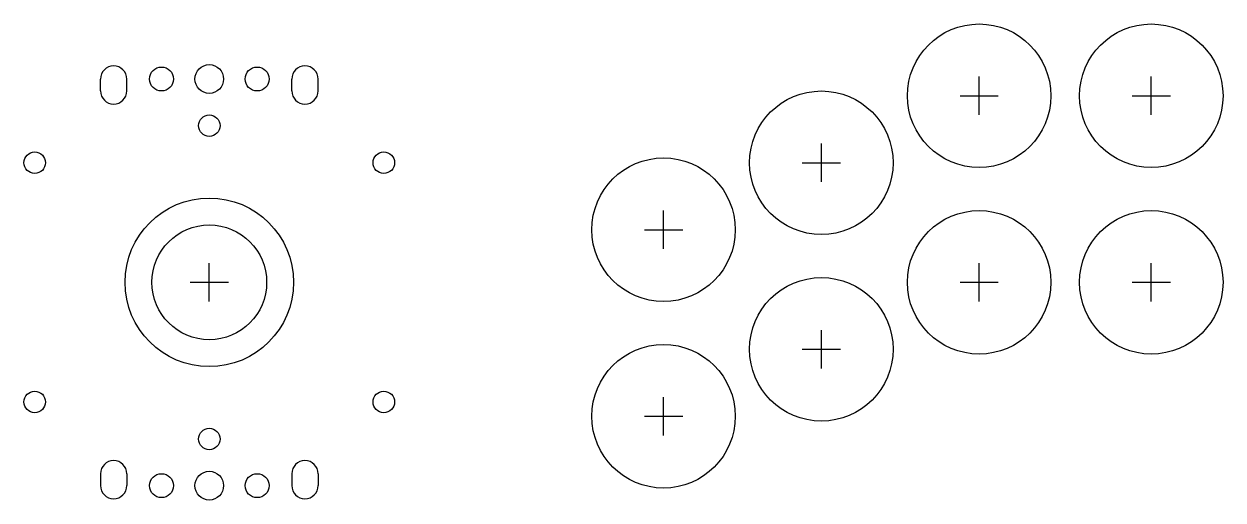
# Model space of a CAD drawing. Header units: millimetres. Extents: x -39 to 212, y -46 to 54.
import ezdxf

# ---------------------------------------------------------------- set-up
doc = ezdxf.new("R2010")
doc.units = ezdxf.units.MM
for name, color, linetype in [('BUTTONS', 1, 'Continuous'), ('GL_PLATE_HOLES', 2, 'Continuous'), ('JOYSTICK_BORE_24', 5, 'Continuous'), ('JOYSTICK_BORE_35.25', 3, 'Continuous'), ('REFERENCE', 8, 'Continuous')]:
    doc.layers.add(name, color=color, linetype=linetype)

msp = doc.modelspace()

# ---------------------------------------------------------------- linework, layer by layer
at = {"layer": 'BUTTONS'}
for centre in [(161, 39), (197, 39), (128, 25), (95, 11), (161, 0), (197, 0), (128, -14), (95, -28)]:
    msp.add_circle(centre, 15, dxfattribs=at)
at = {"layer": 'GL_PLATE_HOLES'}
for p, q in [((-22.75, 40), (-22.75, 42.5)), ((-17.25, 40), (-17.25, 42.5)), ((17.25, 40), (17.25, 42.5)), ((22.75, 40), (22.75, 42.5)), ((-22.75, -40), (-22.75, -42.5)), ((-17.25, -40), (-17.25, -42.5)), ((17.25, -40), (17.25, -42.5)), ((22.75, -40), (22.75, -42.5))]:
    msp.add_line(p, q, dxfattribs=at)
for centre, radius in [((0, 42.5), 3), ((-10, 42.5), 2.5), ((10, 42.5), 2.5), ((0, 32.75), 2.25), ((-36.5, 25), 2.25), ((36.5, 25), 2.25), ((-36.5, -25), 2.25), ((36.5, -25), 2.25), ((0, -32.75), 2.25), ((-10, -42.5), 2.5), ((0, -42.5), 3), ((10, -42.5), 2.5)]:
    msp.add_circle(centre, radius, dxfattribs=at)
for centre, start, end in [((-20, 42.5), 0, 180), ((20, 42.5), 0, 180), ((-20, 40), 180, 360), ((20, 40), 180, 360), ((-20, -40), 0, 180), ((20, -40), 0, 180), ((-20, -42.5), -180, 0), ((20, -42.5), -180, 0)]:
    msp.add_arc(centre, 2.75, start, end, dxfattribs=at)
at = {"layer": 'JOYSTICK_BORE_24'}
msp.add_circle((0, 0), 12, dxfattribs=at)
at = {"layer": 'JOYSTICK_BORE_35.25'}
msp.add_circle((0, 0), 17.62, dxfattribs=at)
at = {"layer": 'REFERENCE'}
for p, q in [((161, 35), (161, 43)), ((197, 35), (197, 43)), ((157, 39), (165, 39)), ((193, 39), (201, 39)), ((128, 21), (128, 29)), ((124, 25), (132, 25)), ((95, 7), (95, 15)), ((91, 11), (99, 11)), ((0, -4), (0, 4)), ((161, -4), (161, 4)), ((197, -4), (197, 4)), ((-4, 0), (4, 0)), ((157, 0), (165, 0)), ((193, 0), (201, 0)), ((128, -18), (128, -10)), ((124, -14), (132, -14)), ((95, -32), (95, -24)), ((91, -28), (99, -28))]:
    msp.add_line(p, q, dxfattribs=at)

doc.saveas('drawing.dxf')
